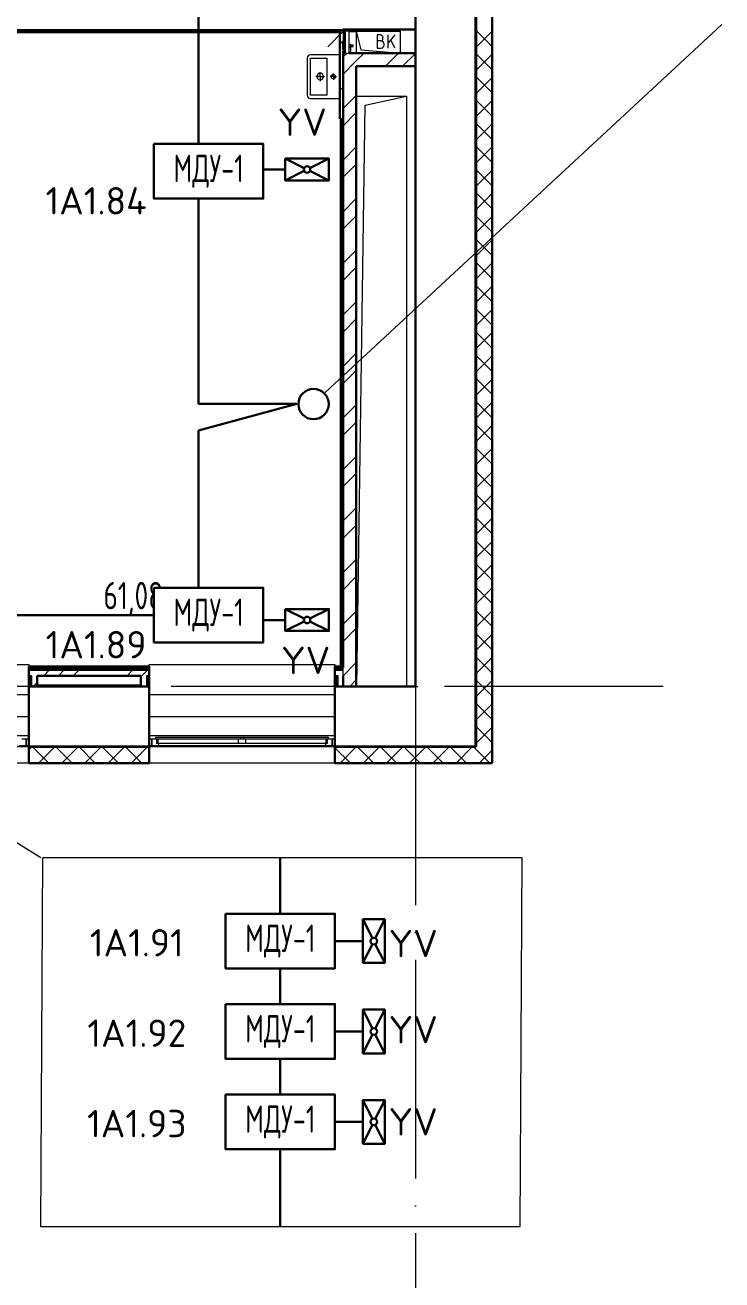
# Model space of a CAD drawing. Header units: millimetres. Extents: x -1073752 to 1436911, y -1379358 to 94781.
# Drawn here: x -993837 to -987464, y -923047 to -911573 of the extents above; entities that cross this region are included whole.
import ezdxf
from ezdxf.enums import TextEntityAlignment as Align

# ---------------------------------------------------------------- set-up
doc = ezdxf.new("R2010")
doc.units = ezdxf.units.MM
doc.set_wipeout_variables(frame=1)
doc.linetypes.add('ADSK_Линия сетки', pattern=[25, 20, -2.5, 0, -2.5])
for name, color, linetype, lineweight in [('_ Окна', 7, 'Continuous', 9), ('RC-Дымоудаление', 1, 'Continuous', 30), ('лс', 5, 'Continuous', 30), ('Марки помещений', 7, 'Continuous', 20), ('Оборудование', 7, 'Continuous', 18), ('Ограждение', 252, 'Continuous', 9), ('Окна', 7, 'Continuous', 9), ('Оси', 252, 'Continuous', 9), ('Перекрытие', 252, 'Continuous', 18), ('Стены внутренние', 7, 'Continuous', 18), ('Стены наружные', 7, 'Continuous', 18), ('Стены штриховка', 7, 'Continuous', 9), ('Узлы', 7, 'Continuous', 18)]:
    doc.layers.add(name, color=color, linetype=linetype, lineweight=lineweight)
doc.layers.add('RC-Позиционные_обозначения', color=7, linetype='Continuous')
doc.layers.add('RC-Таблицы', color=7, linetype='Continuous')
doc.styles.add('GOST Common_3', font='', dxfattribs={"height": 3.5})
doc.styles.add('ISOCPEUR', font='isocpeur.ttf', dxfattribs={"height": 250})
doc.styles.add('RubezhCAD', font='isocpeur.ttf')
doc.styles.get("Standard").update_dxf_attribs({"font": 'arial.ttf'})
doc.styles.get('GOST Common_3').set_extended_font_data('GOST 2.304 type A')

# ---------------------------------------------------------------- blocks, each defined once
blk = doc.blocks.new('1 этаж')
at = {"layer": 'Стены наружные', "lineweight": 9, "true_color": 0x636466}
h = blk.add_hatch(dxfattribs=at)
h.set_pattern_fill('FP_41', color=251, style=0, pattern_type=2)
h.set_pattern_definition([(180, (-32119.82, 96), (-1e-14, -100), [])])
h.paths.add_polyline_path([(-66006, -20704), (-64731, -20704), (-64731, -20694), (-66006, -20694)])
h.paths.add_polyline_path([(2117, -20704), (2694, -20704), (2694, -20694), (1409, -20694), (1409, -20704)])
h.paths.add_polyline_path([(-63031, -20704), (-61881, -20704), (-61881, -20694), (-63031, -20694)])
h.paths.add_polyline_path([(-753, -20704), (-291, -20704), (-291, -20694), (-1391, -20694), (-1391, -20704)])
h.paths.add_polyline_path([(-60181, -20704), (-59051, -20704), (-59051, -20694), (-60181, -20694)])
h.paths.add_polyline_path([(-3623, -20704), (-3091, -20704), (-3091, -20694), (-4166, -20694), (-4166, -20704)])
h.paths.add_polyline_path([(-57351, -20704), (-56241, -20704), (-56241, -20694), (-57351, -20694)])
h.paths.add_polyline_path([(-5866, -20704), (-5866, -20694), (-6961, -20694), (-6961, -20704), (-6493, -20704)])
h.paths.add_polyline_path([(-54541, -20704), (-53451, -20704), (-53451, -20694), (-54541, -20694)])
h.paths.add_polyline_path([(-8661, -20704), (-8661, -20694), (-9766, -20694), (-9766, -20704), (-9363, -20704)])
h.paths.add_polyline_path([(-51751, -20704), (-50621, -20704), (-50621, -20694), (-51751, -20694)])
h.paths.add_polyline_path([(-11516, -20704), (-11466, -20704), (-11466, -20694), (-12546, -20694), (-12546, -20704), (-12234, -20704)])
h.paths.add_polyline_path([(-48921, -20704), (-47801, -20704), (-47801, -20694), (-48921, -20694)])
h.paths.add_polyline_path([(-14246, -20704), (-14246, -20694), (-15321, -20694), (-15321, -20704), (-14386, -20704)])
h.paths.add_polyline_path([(-46101, -20704), (-45031, -20704), (-45031, -20694), (-46101, -20694)])
h.paths.add_polyline_path([(-17256, -20704), (-17021, -20704), (-17021, -20694), (-18121, -20694), (-18121, -20704), (-17974, -20704)])
h.paths.add_polyline_path([(-43331, -20704), (-42231, -20704), (-42231, -20694), (-43331, -20694)])
h.paths.add_polyline_path([(-19821, -20704), (-19821, -20694), (-20921, -20694), (-20921, -20704), (-20127, -20704)])
h.paths.add_polyline_path([(-40531, -20704), (-39401, -20704), (-39401, -20694), (-40531, -20694)])
h.paths.add_polyline_path([(-22621, -20704), (-22621, -20694), (-23701, -20694), (-23701, -20704), (-22997, -20704)])
h.paths.add_polyline_path([(-25867, -20704), (-25401, -20704), (-25401, -20694), (-26501, -20694), (-26501, -20704), (-26499, -20704)])
h.paths.add_polyline_path([(-37701, -20704), (-36591, -20704), (-36591, -20694), (-37701, -20694)])
h.paths.add_polyline_path([(-28203, -20704), (-28201, -20704), (-28201, -20694), (-29241, -20694), (-29240, -20704), (-28378, -20704)])
h.paths.add_polyline_path([(-34891, -20704), (-33781, -20704), (-33781, -20694), (-34891, -20694)])
h.paths.add_polyline_path([(-30941, -20704), (-30941, -20694), (-32081, -20694), (-32080, -20704), (-31091, -20704)])
at = {"color": 251, "lineweight": 18, "true_color": 0x636466}
for p, q in [((1604, -14154), (1646, -14324)), ((1604, -14154), (2004, -14154)), ((1825, -14188), (1795, -14188)), ((1795, -14188), (1795, -14308)), ((1848, -14222), (1848, -14212)), ((1955, -14188), (1895, -14260)), ((1895, -14308), (1895, -14188)), ((2004, -14154), (2004, -14354)), ((1646, -14324), (2004, -14354)), ((1828, -14242), (1795, -14242)), ((1795, -14308), (1832, -14308)), ((1858, -14282), (1858, -14272)), ((1955, -14308), (1919, -14231)), ((1604, -14749), (2062, -14749)), ((1685, -14829), (2062, -14749)), ((2062, -14749), (2062, -20144)), ((1608, -20144), (1685, -14829))]:
    blk.add_line(p, q, dxfattribs=at)
for centre, radius, start, end in [((1825, -14212), 23.3, 0, 90), ((1828, -14222), 20, 270, 0), ((1828, -14272), 30, 0, 90), ((1832, -14282), 26.7, 270, 0)]:
    blk.add_arc(centre, radius, start, end, dxfattribs=at)
at = {"layer": '_ Окна', "color": 251, "lineweight": 18, "true_color": 0x636466}
for p, q in [((-1416, -20626), (-1454, -20626)), ((-1416, -20684), (-1416, -20626)), ((-228, -20626), (-266, -20626)), ((-266, -20626), (-266, -20684)), ((-220, -20667), (-220, -20626)), ((1338, -20626), (1338, -20667)), ((1384, -20626), (1346, -20626)), ((1384, -20684), (1384, -20626)), ((-1475, -20684), (-1416, -20684)), ((-266, -20684), (-206, -20684)), ((-208, -20667), (-220, -20667)), ((-206, -20684), (-202, -20667)), ((1320, -20667), (1325, -20684)), ((1325, -20684), (1384, -20684)), ((1338, -20667), (1326, -20667))]:
    blk.add_line(p, q, dxfattribs=at)
at = {"layer": '_ Окна', "color": 251, "true_color": 0x636466}
for p, q in [((-1391, -20626), (-1416, -20626)), ((-1416, -20626), (-1416, -20684)), ((-266, -20626), (-291, -20626)), ((-266, -20684), (-266, -20626)), ((1409, -20626), (1384, -20626)), ((1384, -20626), (1384, -20684)), ((-1416, -20684), (-1391, -20684)), ((-291, -20684), (-266, -20684)), ((1384, -20684), (1409, -20684))]:
    blk.add_line(p, q, dxfattribs=at)
at = {"layer": 'Оборудование', "color": 251, "true_color": 0x636466}
for p, q in [((1484, -14154), (1343, -14295)), ((1484, -14173), (1484, -14335)), ((1490, -14173), (1484, -14173)), ((1491, -14162), (1491, -14346)), ((1491, -14182), (1492, -14182)), ((1492, -14182), (1491, -14182)), ((1502, -14161), (1492, -14161)), ((1502, -14155), (1502, -14353)), ((1539, -14154), (1503, -14154)), ((1539, -14354), (1539, -14154)), ((1484, -14257), (1482, -14257)), ((1482, -14257), (1482, -14261)), ((1482, -14322), (1482, -14261)), ((1482, -14322), (1482, -14326)), ((1482, -14326), (1484, -14326)), ((1484, -14335), (1490, -14335)), ((1492, -14326), (1491, -14326)), ((1492, -14326), (1491, -14326)), ((1555, -14278), (1539, -14278)), ((1539, -14297), (1555, -14297)), ((1555, -14274), (1550, -14274)), ((1550, -14274), (1550, -14282)), ((1550, -14292), (1550, -14338)), ((1550, -14338), (1555, -14338)), ((1555, -14282), (1555, -14274)), ((1555, -14297), (1555, -14278)), ((1557, -14281), (1555, -14279)), ((1555, -14338), (1555, -14292)), ((1555, -14295), (1557, -14293)), ((1575, -14281), (1557, -14281)), ((1557, -14293), (1557, -14281)), ((1557, -14293), (1575, -14293)), ((1575, -14293), (1575, -14281)), ((1492, -14347), (1502, -14347)), ((1503, -14354), (1539, -14354))]:
    blk.add_line(p, q, dxfattribs=at)
for points, knots in [([(1491, -14171), (1491, -14171), (1491, -14172), (1491, -14172), (1491, -14172), (1491, -14172), (1491, -14172), (1491, -14172), (1490, -14173), (1490, -14173), (1490, -14173), (1490, -14173), (1490, -14173)], [-1, -1, -1, -1, -0.833333, -0.75, -0.666667, -0.583333, -0.5, -0.416667, -0.333333, -0.25, -0.166667, 0, 0, 0, 0]), ([(1492, -14161), (1492, -14161), (1492, -14161), (1492, -14161), (1492, -14161), (1491, -14161), (1491, -14161), (1491, -14161), (1491, -14161), (1491, -14162), (1491, -14162)], [-1, -1, -1, -1, -0.833333, -0.666667, -0.541667, -0.416667, -0.333333, -0.25, -0.166667, 0, 0, 0, 0]), ([(1503, -14154), (1503, -14154), (1503, -14154), (1502, -14154), (1502, -14154), (1502, -14154), (1502, -14154), (1502, -14154), (1502, -14155), (1502, -14155)], [-1, -1, -1, -1, -0.833333, -0.666667, -0.5, -0.333333, -0.25, -0.166667, 0, 0, 0, 0]), ([(1490, -14335), (1490, -14335), (1490, -14335), (1490, -14335), (1490, -14335), (1491, -14335), (1491, -14335), (1491, -14335), (1491, -14335), (1491, -14336), (1491, -14336), (1491, -14336), (1491, -14336)], [0, 0, 0, 0, 0.166667, 0.25, 0.333333, 0.416667, 0.5, 0.583333, 0.666667, 0.75, 0.833333, 1, 1, 1, 1]), ([(1491, -14346), (1491, -14346), (1491, -14346), (1491, -14346), (1491, -14346), (1491, -14346), (1492, -14346), (1492, -14347), (1492, -14347), (1492, -14347), (1492, -14347)], [0, 0, 0, 0, 0.166667, 0.25, 0.333333, 0.416667, 0.541667, 0.666667, 0.833333, 1, 1, 1, 1]), ([(1502, -14353), (1502, -14353), (1502, -14353), (1502, -14353), (1502, -14353), (1502, -14353), (1502, -14354), (1503, -14354), (1503, -14354), (1503, -14354)], [0, 0, 0, 0, 0.166667, 0.25, 0.333333, 0.5, 0.666667, 0.833333, 1, 1, 1, 1])]:
    blk.add_open_spline(points, degree=3, knots=knots, dxfattribs=at)
at = {"layer": 'Ограждение', "color": 251, "true_color": 0x636466}
for p, q in [((-6741, -14164), (1454, -14164)), ((1459, -15229), (1464, -15229)), ((1459, -15229), (1459, -19962)), ((-3091, -19944), (-1391, -19944)), ((-1391, -19944), (-1391, -19962)), ((-291, -19962), (-291, -19944)), ((-291, -19944), (1409, -19944)), ((1409, -19944), (1409, -19962)), ((-3091, -20219), (-1391, -20219)), ((-291, -20219), (1409, -20219)), ((-3091, -20419), (-1391, -20419)), ((-291, -20419), (1409, -20419)), ((-3091, -20594), (-1391, -20594)), ((-291, -20594), (1409, -20594))]:
    blk.add_line(p, q, dxfattribs=at)
at = {"layer": 'Окна', "color": 251, "true_color": 0x636466}
for p, q in [((-228, -20609), (544, -20609)), ((-228, -20626), (-228, -20609)), ((544, -20626), (-228, -20626)), ((-208, -20667), (-208, -20626)), ((524, -20626), (524, -20667)), ((544, -20609), (574, -20609)), ((544, -20609), (544, -20626)), ((574, -20626), (544, -20626)), ((574, -20609), (1346, -20609)), ((574, -20626), (574, -20609)), ((1346, -20626), (574, -20626)), ((594, -20667), (594, -20626)), ((1326, -20626), (1326, -20667)), ((1346, -20609), (1346, -20626)), ((524, -20667), (-208, -20667)), ((-206, -20684), (1325, -20684)), ((594, -20667), (524, -20667)), ((1326, -20667), (594, -20667))]:
    blk.add_line(p, q, dxfattribs=at)
at = {"layer": 'Оси', "color": 251, "linetype": 'ADSK_Линия сетки', "ltscale": 100, "true_color": 0x636466}
for p, q in [((2144, -2644), (2144, -33770)), ((4411, -20144), (-72528, -20144))]:
    blk.add_line(p, q, dxfattribs=at)
at = {"layer": 'Перекрытие', "color": 251, "ltscale": 100, "true_color": 0x636466}
for p, q in [((1604, -14154), (2004, -14154)), ((2004, -14154), (2004, -14354))]:
    blk.add_line(p, q, dxfattribs=at)
at = {"layer": 'Стены внутренние', "color": 251, "lineweight": 30, "true_color": 0x636466}
for p, q in [((2694, -20694), (2694, -13354)), ((2846, -20846), (2846, -13354)), ((2144, -13429), (2144, -14354)), ((1604, -14139), (2144, -14139)), ((2144, -14474), (2144, -20144)), ((-1391, -20144), (-1391, -20694)), ((-366, -20144), (-1316, -20144)), ((-291, -20694), (-291, -20144)), ((1409, -20144), (1409, -20694)), ((2144, -20144), (1604, -20144)), ((-1391, -20694), (-291, -20694)), ((-1391, -20704), (-1391, -20846)), ((-291, -20846), (-291, -20704)), ((1409, -20694), (2694, -20694)), ((1409, -20704), (1409, -20846)), ((-1391, -20846), (-291, -20846)), ((1409, -20846), (2846, -20846))]:
    blk.add_line(p, q, dxfattribs=at)
at = {"layer": 'Стены внутренние', "color": 251, "true_color": 0x636466}
for p, q in [((-4671, -14139), (1484, -14139)), ((-1391, -20694), (-3091, -20694)), ((1409, -20694), (-291, -20694)), ((-1391, -20846), (-3091, -20846)), ((1409, -20846), (-291, -20846))]:
    blk.add_line(p, q, dxfattribs=at)
at = {"layer": 'Стены внутренние', "color": 251, "linetype": 'Continuous', "lineweight": 9, "true_color": 0x636466}
for p, q in [((2844, -14291), (2704, -14151)), ((2704, -14295), (2844, -14155)), ((2844, -14230), (2846, -14230)), ((2844, -14503), (2704, -14363)), ((2704, -14507), (2844, -14367)), ((2844, -14715), (2704, -14575)), ((2704, -14719), (2844, -14579)), ((2844, -14636), (2846, -14636)), ((2844, -14928), (2704, -14788)), ((2704, -14931), (2844, -14791)), ((2844, -15140), (2704, -15000)), ((2704, -15143), (2844, -15003)), ((2844, -14941), (2846, -14941)), ((2846, -15029), (2844, -15033)), ((2846, -15042), (2844, -15038)), ((2844, -15352), (2704, -15212)), ((2704, -15355), (2844, -15215)), ((2844, -15347), (2846, -15347)), ((2844, -15564), (2704, -15424)), ((2704, -15567), (2844, -15427)), ((2844, -15776), (2704, -15636)), ((2704, -15780), (2844, -15640)), ((2844, -15754), (2846, -15754)), ((2844, -15988), (2704, -15848)), ((2704, -15992), (2844, -15852)), ((2844, -16200), (2704, -16060)), ((2844, -16058), (2846, -16058)), ((2704, -16204), (2844, -16064)), ((2844, -16413), (2704, -16273)), ((2704, -16416), (2844, -16276)), ((2844, -16625), (2704, -16485)), ((2704, -16628), (2844, -16488)), ((2844, -16465), (2846, -16465)), ((2844, -16837), (2704, -16697)), ((2704, -16840), (2844, -16700)), ((2844, -17049), (2704, -16909)), ((2704, -17052), (2844, -16912)), ((2844, -16871), (2846, -16871)), ((2844, -17261), (2704, -17121)), ((2704, -17264), (2844, -17124)), ((2844, -17176), (2846, -17176)), ((2844, -17473), (2704, -17333)), ((2704, -17477), (2844, -17337)), ((2844, -17685), (2704, -17545)), ((2704, -17689), (2844, -17549)), ((2844, -17582), (2846, -17582)), ((2844, -17897), (2704, -17757)), ((2704, -17901), (2844, -17761)), ((2844, -18110), (2704, -17970)), ((2704, -18113), (2844, -17973)), ((2844, -17989), (2846, -17989)), ((2846, -18078), (2844, -18081)), ((2846, -18090), (2844, -18086)), ((2844, -18322), (2704, -18182)), ((2704, -18325), (2844, -18185)), ((2844, -18294), (2846, -18294)), ((2844, -18534), (2704, -18394)), ((2704, -18537), (2844, -18397)), ((2844, -18746), (2704, -18606)), ((2704, -18749), (2844, -18609)), ((2846, -18687), (2844, -18690)), ((2846, -18699), (2844, -18696)), ((2844, -18700), (2846, -18700)), ((2844, -18958), (2704, -18818)), ((2704, -18962), (2844, -18822)), ((2844, -19170), (2704, -19030)), ((2704, -19174), (2844, -19034)), ((2844, -19106), (2846, -19106)), ((2844, -19382), (2704, -19242)), ((2704, -19386), (2844, -19246)), ((2844, -19595), (2704, -19455)), ((2704, -19598), (2844, -19458)), ((2844, -19411), (2846, -19411)), ((2846, -19500), (2844, -19503)), ((2844, -19807), (2704, -19667)), ((2704, -19810), (2844, -19670)), ((2844, -19818), (2846, -19818)), ((2844, -20019), (2704, -19879)), ((2704, -20022), (2844, -19882)), ((2844, -20231), (2704, -20091)), ((2704, -20234), (2844, -20094)), ((2844, -20443), (2704, -20303)), ((2704, -20446), (2844, -20306)), ((2844, -20224), (2846, -20224)), ((2844, -20655), (2704, -20515)), ((2704, -20659), (2844, -20519)), ((2844, -20529), (2846, -20529)), ((-1391, -20723), (-1371, -20704)), ((-1210, -20844), (-1350, -20704)), ((-1299, -20844), (-1159, -20704)), ((-998, -20844), (-1138, -20704)), ((-1087, -20844), (-947, -20704)), ((-786, -20844), (-926, -20704)), ((-875, -20844), (-735, -20704)), ((-573, -20844), (-713, -20704)), ((-663, -20844), (-523, -20704)), ((-361, -20844), (-501, -20704)), ((-451, -20844), (-311, -20704)), ((1548, -20844), (1409, -20705)), ((1458, -20844), (1598, -20704)), ((1760, -20844), (1620, -20704)), ((1671, -20844), (1811, -20704)), ((1972, -20844), (1832, -20704)), ((1883, -20844), (2023, -20704)), ((2184, -20844), (2044, -20704)), ((2095, -20844), (2235, -20704)), ((2396, -20844), (2256, -20704)), ((2307, -20844), (2447, -20704)), ((2608, -20844), (2468, -20704)), ((2519, -20844), (2659, -20704)), ((2821, -20844), (2681, -20704)), ((2731, -20844), (2844, -20731)), ((-1332, -20844), (-1333, -20846)), ((-511, -20844), (-512, -20846)), ((-293, -20834), (-291, -20834)), ((1484, -20844), (1483, -20846)), ((1739, -20846), (1738, -20844)), ((2305, -20844), (2304, -20846)), ((2326, -20846), (2324, -20844)), ((2540, -20844), (2538, -20846))]:
    blk.add_line(p, q, dxfattribs=at)
at = {"layer": 'Стены наружные', "color": 251, "linetype": 'Continuous', "lineweight": 9, "true_color": 0x636466}
for p, q in [((2704, -14104), (2694, -14104)), ((-1403, -14159), (-1398, -14154)), ((-1398, -14154), (-1383, -14139)), ((-1332, -14159), (-1327, -14154)), ((-1261, -14159), (-1256, -14154)), ((-1190, -14159), (-1185, -14154)), ((-1120, -14159), (-1115, -14154)), ((-1049, -14159), (-1044, -14154)), ((-978, -14159), (-973, -14154)), ((-973, -14154), (-958, -14139)), ((-908, -14159), (-903, -14154)), ((-837, -14159), (-832, -14154)), ((-766, -14159), (-761, -14154)), ((-695, -14159), (-690, -14154)), ((-625, -14159), (-620, -14154)), ((-554, -14159), (-549, -14154)), ((-549, -14154), (-534, -14139)), ((-483, -14159), (-478, -14154)), ((-413, -14159), (-408, -14154)), ((-342, -14159), (-337, -14154)), ((-271, -14159), (-266, -14154)), ((-200, -14159), (-195, -14154)), ((-130, -14159), (-125, -14154)), ((-125, -14154), (-110, -14139)), ((-59, -14159), (-54, -14154)), ((12, -14159), (17, -14154)), ((82, -14159), (87, -14154)), ((153, -14159), (158, -14154)), ((224, -14159), (229, -14154)), ((294, -14159), (299, -14154)), ((299, -14154), (314, -14139)), ((365, -14159), (370, -14154)), ((436, -14159), (441, -14154)), ((507, -14159), (512, -14154)), ((577, -14159), (582, -14154)), ((648, -14159), (653, -14154)), ((719, -14159), (724, -14154)), ((724, -14154), (739, -14139)), ((789, -14159), (794, -14154)), ((860, -14159), (865, -14154)), ((931, -14159), (936, -14154)), ((1002, -14159), (1007, -14154)), ((1072, -14159), (1077, -14154)), ((1143, -14159), (1148, -14154)), ((1148, -14154), (1163, -14139)), ((1214, -14159), (1219, -14154)), ((1284, -14159), (1289, -14154)), ((1355, -14159), (1360, -14154)), ((1426, -14159), (1431, -14154)), ((2704, -14204), (2694, -14204)), ((1454, -14272), (1484, -14242)), ((2704, -14304), (2694, -14304)), ((1484, -14389), (1520, -14354)), ((1484, -14546), (1604, -14426)), ((1604, -14426), (1677, -14354)), ((1871, -14474), (1991, -14354)), ((2028, -14474), (2144, -14358)), ((2704, -14404), (2694, -14404)), ((2704, -14504), (2694, -14504)), ((1454, -14696), (1484, -14666)), ((2704, -14604), (2694, -14604)), ((1484, -14861), (1604, -14741)), ((2704, -14704), (2694, -14704)), ((1484, -15018), (1604, -14898)), ((2704, -14804), (2694, -14804)), ((2704, -14904), (2694, -14904)), ((1464, -14969), (1469, -14964)), ((1480, -19967), (1480, -14954)), ((2704, -15004), (2694, -15004)), ((1464, -15040), (1469, -15035)), ((1464, -15110), (1469, -15105)), ((2704, -15104), (2694, -15104)), ((1464, -15181), (1469, -15176)), ((1464, -15252), (1469, -15247)), ((1484, -15332), (1604, -15212)), ((2704, -15204), (2694, -15204)), ((1464, -15322), (1469, -15317)), ((1484, -15489), (1604, -15369)), ((2704, -15304), (2694, -15304)), ((1464, -15393), (1469, -15388)), ((1464, -15464), (1469, -15459)), ((2704, -15404), (2694, -15404)), ((1464, -15535), (1469, -15530)), ((1464, -15605), (1469, -15600)), ((2704, -15504), (2694, -15504)), ((1464, -15676), (1469, -15671)), ((1484, -15804), (1604, -15684)), ((2704, -15604), (2694, -15604)), ((2704, -15704), (2694, -15704)), ((1464, -15747), (1469, -15742)), ((1464, -15817), (1469, -15812)), ((2704, -15804), (2694, -15804)), ((1464, -15888), (1469, -15883)), ((1484, -15961), (1604, -15841)), ((2704, -15904), (2694, -15904)), ((1464, -15959), (1469, -15954)), ((1464, -16030), (1469, -16025)), ((2704, -16004), (2694, -16004)), ((1464, -16100), (1469, -16095)), ((1464, -16171), (1469, -16166)), ((1484, -16275), (1604, -16155)), ((2704, -16104), (2694, -16104)), ((1464, -16242), (1469, -16237)), ((2704, -16204), (2694, -16204)), ((1464, -16312), (1469, -16307)), ((1464, -16383), (1469, -16378)), ((1484, -16432), (1604, -16312)), ((2704, -16304), (2694, -16304)), ((2704, -16404), (2694, -16404)), ((1464, -16454), (1469, -16449)), ((1464, -16525), (1469, -16520)), ((2704, -16504), (2694, -16504)), ((1464, -16595), (1469, -16590)), ((1484, -16747), (1604, -16627)), ((2704, -16604), (2694, -16604)), ((1464, -16666), (1469, -16661)), ((1464, -16737), (1469, -16732)), ((2704, -16704), (2694, -16704)), ((1464, -16807), (1469, -16802)), ((1484, -16904), (1604, -16784)), ((2704, -16804), (2694, -16804)), ((1464, -16878), (1469, -16873)), ((1464, -16949), (1469, -16944)), ((2704, -16904), (2694, -16904)), ((1464, -17020), (1469, -17015)), ((1464, -17090), (1469, -17085)), ((2704, -17004), (2694, -17004)), ((1464, -17161), (1469, -17156)), ((1484, -17218), (1604, -17098)), ((2704, -17104), (2694, -17104)), ((2704, -17204), (2694, -17204)), ((1464, -17232), (1469, -17227)), ((1464, -17302), (1469, -17297)), ((1484, -17375), (1604, -17255)), ((2704, -17304), (2694, -17304)), ((1464, -17373), (1469, -17368)), ((1464, -17444), (1469, -17439)), ((2704, -17404), (2694, -17404)), ((1464, -17515), (1469, -17510)), ((2704, -17504), (2694, -17504)), ((1464, -17585), (1469, -17580)), ((1464, -17656), (1469, -17651)), ((1484, -17689), (1604, -17569)), ((2704, -17604), (2694, -17604)), ((1464, -17727), (1469, -17722)), ((1484, -17847), (1604, -17727)), ((2704, -17704), (2694, -17704)), ((1464, -17797), (1469, -17792)), ((1464, -17868), (1469, -17863)), ((2704, -17804), (2694, -17804)), ((1464, -17939), (1469, -17934)), ((1464, -18009), (1469, -18004)), ((2704, -17904), (2694, -17904)), ((2704, -18004), (2694, -18004)), ((1464, -18080), (1469, -18075)), ((1484, -18161), (1604, -18041)), ((2704, -18104), (2694, -18104)), ((1464, -18151), (1469, -18146)), ((1464, -18222), (1469, -18217)), ((1484, -18318), (1604, -18198)), ((2704, -18204), (2694, -18204)), ((1464, -18292), (1469, -18287)), ((2704, -18304), (2694, -18304)), ((1464, -18363), (1469, -18358)), ((1464, -18434), (1469, -18429)), ((2704, -18404), (2694, -18404)), ((1464, -18504), (1469, -18499)), ((1464, -18575), (1469, -18570)), ((1484, -18632), (1604, -18512)), ((2704, -18504), (2694, -18504)), ((1464, -18646), (1469, -18641)), ((1484, -18790), (1604, -18670)), ((2704, -18604), (2694, -18604)), ((1464, -18717), (1469, -18712)), ((1464, -18787), (1469, -18782)), ((2704, -18704), (2694, -18704)), ((2704, -18804), (2694, -18804)), ((1464, -18858), (1469, -18853)), ((1464, -18929), (1469, -18924)), ((2704, -18904), (2694, -18904)), ((1464, -18999), (1469, -18994)), ((1484, -19104), (1604, -18984)), ((2704, -19004), (2694, -19004)), ((1464, -19070), (1469, -19065)), ((1464, -19141), (1469, -19136)), ((1484, -19261), (1604, -19141)), ((2704, -19104), (2694, -19104)), ((1464, -19212), (1469, -19207)), ((2704, -19204), (2694, -19204)), ((1464, -19282), (1469, -19277)), ((1464, -19353), (1469, -19348)), ((2704, -19304), (2694, -19304)), ((1464, -19424), (1469, -19419)), ((1464, -19494), (1469, -19489)), ((1484, -19575), (1604, -19455)), ((2704, -19404), (2694, -19404)), ((2704, -19504), (2694, -19504)), ((1464, -19565), (1469, -19560)), ((1484, -19733), (1604, -19613)), ((2704, -19604), (2694, -19604)), ((1464, -19636), (1469, -19631)), ((1464, -19707), (1469, -19702)), ((2704, -19704), (2694, -19704)), ((1464, -19777), (1469, -19772)), ((1464, -19848), (1469, -19843)), ((2704, -19804), (2694, -19804)), ((-1342, -19967), (-1337, -19962)), ((-1271, -19967), (-1266, -19962)), ((-1200, -19967), (-1195, -19962)), ((-1130, -19967), (-1125, -19962)), ((-1059, -19967), (-1054, -19962)), ((-988, -19967), (-983, -19962)), ((-917, -19967), (-912, -19962)), ((-847, -19967), (-842, -19962)), ((-776, -19967), (-771, -19962)), ((-705, -19967), (-700, -19962)), ((-635, -19967), (-630, -19962)), ((-564, -19967), (-559, -19962)), ((-493, -19967), (-488, -19962)), ((-422, -19967), (-417, -19962)), ((-352, -19967), (-347, -19962)), ((1416, -19967), (1421, -19962)), ((1464, -19919), (1469, -19914)), ((1484, -20047), (1604, -19927)), ((2704, -19904), (2694, -19904)), ((-1391, -20087), (-1378, -20074)), ((-1378, -20074), (-1366, -20062)), ((-1301, -19997), (-1288, -19984)), ((-1288, -19984), (-1276, -19972)), ((-1276, -19972), (-1271, -19967)), ((-1255, -20047), (-1205, -19997)), ((-1120, -20047), (-1070, -19997)), ((-1089, -19997), (-1076, -19984)), ((-1076, -19984), (-1064, -19972)), ((-985, -20047), (-935, -19997)), ((-877, -19997), (-864, -19984)), ((-864, -19984), (-852, -19972)), ((-852, -19972), (-847, -19967)), ((-665, -19997), (-652, -19984)), ((-652, -19984), (-640, -19972)), ((-492, -20047), (-442, -19997)), ((-452, -19997), (-440, -19984)), ((-440, -19984), (-427, -19972)), ((-427, -19972), (-422, -19967)), ((-366, -20056), (-357, -20047)), ((-357, -20047), (-307, -19997)), ((-316, -20072), (-303, -20060)), ((-303, -20060), (-291, -20047)), ((1457, -19997), (1469, -19984)), ((1469, -19984), (1482, -19972)), ((2704, -20004), (2694, -20004)), ((-1352, -20144), (-1316, -20108)), ((-319, -20144), (-316, -20141)), ((1544, -20144), (1604, -20084)), ((2704, -20104), (2694, -20104)), ((2704, -20204), (2694, -20204)), ((2704, -20304), (2694, -20304)), ((2704, -20404), (2694, -20404)), ((2704, -20504), (2694, -20504)), ((2704, -20604), (2694, -20604))]:
    blk.add_line(p, q, dxfattribs=at)
at = {"layer": 'Стены наружные', "color": 251, "lineweight": 30, "true_color": 0x636466}
for p, q in [((-6751, -14159), (1454, -14159)), ((1454, -14159), (1454, -14954)), ((1604, -14139), (1484, -14139)), ((1484, -14173), (1484, -14139)), ((1484, -14154), (1503, -14154)), ((1539, -14154), (1604, -14154)), ((1604, -14154), (1604, -14139)), ((1484, -19972), (1484, -14335)), ((1503, -14354), (1484, -14354)), ((2144, -14354), (1539, -14354)), ((2144, -14474), (2144, -14354)), ((1604, -20144), (1604, -14474)), ((1604, -14474), (2144, -14474)), ((1454, -14954), (1464, -14954)), ((1464, -14954), (1464, -19962)), ((1469, -14954), (1469, -19967)), ((-1391, -19962), (-1391, -20144)), ((-291, -19962), (-1391, -19962)), ((-291, -20144), (-291, -19962)), ((1409, -19962), (1409, -20144)), ((1464, -19962), (1409, -19962)), ((-1316, -20047), (-366, -20047)), ((-1316, -20144), (-1316, -20047)), ((-366, -20047), (-366, -20144)), ((1469, -19967), (1464, -19967)), ((1484, -20047), (1484, -20144)), ((-1391, -20144), (-1316, -20144)), ((-366, -20144), (-291, -20144)), ((1409, -20144), (1604, -20144)), ((-291, -20694), (-1391, -20694)), ((-1391, -20694), (-1391, -20704)), ((-291, -20704), (-291, -20694)), ((2694, -20694), (1409, -20694)), ((1409, -20694), (1409, -20704))]:
    blk.add_line(p, q, dxfattribs=at)
at = {"layer": 'Стены наружные', "color": 251, "true_color": 0x636466}
for p, q in [((1604, -14154), (1604, -14354)), ((-1316, -20129), (-366, -20129)), ((-3091, -20694), (-1391, -20694)), ((-291, -20694), (1409, -20694))]:
    blk.add_line(p, q, dxfattribs=at)
at = {"layer": 'Стены штриховка', "color": 251, "true_color": 0x636466}
for p, q in [((2704, -13354), (2704, -20694)), ((2844, -20846), (2844, -13356)), ((1484, -14154), (-6751, -14154)), ((1454, -14159), (1454, -14154)), ((1484, -14954), (1464, -14954)), ((-291, -19967), (-1391, -19967)), ((-1391, -19972), (-291, -19972)), ((-1391, -19984), (-291, -19984)), ((-1391, -19997), (-291, -19997)), ((-1366, -20047), (-1391, -20047)), ((-1378, -20047), (-1378, -20144)), ((-1366, -20047), (-1366, -20144)), ((-291, -20047), (-316, -20047)), ((-316, -20047), (-316, -20144)), ((-303, -20047), (-303, -20144)), ((1464, -19967), (1409, -19967)), ((1409, -19972), (1484, -19972)), ((1409, -19984), (1484, -19984)), ((1409, -19997), (1484, -19997)), ((1434, -20047), (1409, -20047)), ((1422, -20047), (1422, -20144)), ((1434, -20047), (1434, -20144)), ((1469, -19967), (1484, -19967)), ((1484, -20047), (1484, -19972)), ((-291, -20704), (-1391, -20704)), ((2694, -20704), (1409, -20704)), ((2704, -20694), (2694, -20694)), ((2694, -20694), (2694, -20704)), ((-1389, -20770), (-1391, -20770)), ((-1389, -20770), (-1389, -20844)), ((-1389, -20844), (-293, -20844)), ((-291, -20770), (-293, -20770)), ((-293, -20844), (-293, -20770)), ((1411, -20770), (1409, -20770)), ((1411, -20770), (1411, -20844)), ((1411, -20844), (2846, -20844))]:
    blk.add_line(p, q, dxfattribs=at)
at = {"layer": 'Узлы', "color": 251, "lineweight": 9, "true_color": 0x636466}
for p, q in [((1154, -14399), (1154, -14569)), ((1454, -14369), (1184, -14369)), ((1154, -14569), (1154, -14739)), ((1274, -14569), (1234, -14569)), ((1274, -14569), (1274, -14529)), ((1274, -14569), (1274, -14609)), ((1274, -14569), (1314, -14569)), ((1394, -14569), (1364, -14569)), ((1394, -14569), (1394, -14539)), ((1394, -14569), (1394, -14599)), ((1394, -14569), (1424, -14569)), ((1184, -14769), (1454, -14769))]:
    blk.add_line(p, q, dxfattribs=at)
at = {"layer": 'Узлы', "color": 251, "true_color": 0x636466}
for p, q in [((1184, -14739), (1184, -14399)), ((1184, -14399), (1335, -14399)), ((1335, -14399), (1335, -14739)), ((1335, -14739), (1184, -14739))]:
    blk.add_line(p, q, dxfattribs=at)
for centre, start, end in [((1184, -14399), 90, 180), ((1184, -14739), 180, 270)]:
    blk.add_arc(centre, 30, start, end, dxfattribs=at)
at = {"layer": 'Узлы', "color": 251, "lineweight": 9, "true_color": 0x636466}
for centre, radius, start, end in [((1274, -14569), 30, 90, 180), ((1274, -14569), 30, 180, 270), ((1274, -14569), 30, 0, 90.0077), ((1274, -14569), 30, 270, 0), ((1394, -14569), 20, 90, 180), ((1394, -14569), 20, 180, 270), ((1394, -14569), 20, 0, 90.0116), ((1394, -14569), 20, 270, 0)]:
    blk.add_arc(centre, radius, start, end, dxfattribs=at)
at = {"layer": 'Марки помещений', "color": 251, "true_color": 0x636466, "style": 'GOST Common_3', "width": 0.9}
blk.add_text('%%U61,08', height=250, dxfattribs=at).set_placement((-708, -19439))
blk = doc.blocks.new('A$C122646C6')
at = {"color": 1, "lineweight": 30}
for points in [[(0, 200), (400, 200), (400, 0), (0, 0), (0, 200)], [(0, 200), (173, 113)], [(400, 200), (227, 113)], [(173, 87), (0, 0)], [(227, 87), (400, 0)]]:
    blk.add_lwpolyline(points, dxfattribs=at)
blk.add_circle((200, 100), 30, dxfattribs=at)
blk = doc.blocks.new('RC-UGO-MDU-01')
at = {"layer": 'RC-Дымоудаление'}
blk.add_point((0, 0), dxfattribs=at)
blk.add_attdef('PSTN', text='', height=2.5, dxfattribs=at).set_placement((5.82, 2.37), align=Align.BOTTOM_CENTER)
blk.add_wipeout([(5, 2.5), (5, -2.5), (-5, -2.5), (-5, 2.5)]).dxf.layer = 'RC-Дымоудаление'
blk.add_wipeout([(-5, -2.5), (-5, 2.5), (5, 2.5), (5, -2.5)]).dxf.layer = 'RC-Дымоудаление'
blk.add_lwpolyline([(-5, 2.5), (5, 2.5), (5, -2.5), (-5, -2.5), (-5, 2.5)], close=True, dxfattribs=at)
at = {"layer": 'RC-Дымоудаление', "ltscale": 100, "style": 'ISOCPEUR', "width": 0.7}
blk.add_text('МДУ-1', height=2.5, dxfattribs=at).set_placement((0, 0), align=Align.MIDDLE)

msp = doc.modelspace()

# ---------------------------------------------------------------- linework, layer by layer
at = {"layer": 'лс'}
for p, q in [((-992251.1, -915035), (-992251.1, -904159.5)), ((-992251.1, -916968.3), (-992251.1, -915279.4)), ((-992020.2, -916968.3), (-992251.1, -916968.3))]:
    msp.add_line(p, q, dxfattribs=at)
at = {"layer": 'лс', "color": 0, "lineweight": 20}
for p, q in [((-991091.7, -914933), (-987463.6, -911567.1)), ((-1000702.9, -914841.5), (-993693.4, -919183.6))]:
    msp.add_line(p, q, dxfattribs=at)
at = {"layer": 'лс', "color": 11}
for p, q in [((-991457.9, -912893.9), (-991658.1, -912893.9)), ((-991457.9, -917013), (-991658.1, -917013))]:
    msp.add_line(p, q, dxfattribs=at)
at = {"layer": 'лс', "color": 5}
for p, q in [((-991351.7, -915035), (-992251.1, -915035)), ((-991351.7, -915035), (-992251.1, -915279.4)), ((-992657.7, -916968.3), (-999424, -916968.3))]:
    msp.add_line(p, q, dxfattribs=at)
at = {"layer": 'лс', "color": 0, "lineweight": 20}
msp.add_lwpolyline([(-993674.2, -919183.6), (-989292.6, -919183.6), (-989311.9, -922561.8), (-993693.4, -922561.8)], close=True, dxfattribs=at)
at = {"layer": 'лс'}
msp.add_lwpolyline([(-991502.7, -922561.8), (-991502.7, -919183.6)], dxfattribs=at)
at = {"layer": 'лс', "color": 11}
for points in [[(-990746.5, -919949), (-991002.9, -919949)], [(-990746.5, -920775.6), (-991002.9, -920775.6)], [(-990746.5, -921602.2), (-991002.9, -921602.2)]]:
    msp.add_lwpolyline(points, dxfattribs=at)
at = {"layer": 'лс'}
msp.add_circle((-991198.4, -915038.6), 138.6, dxfattribs=at)

# ---------------------------------------------------------------- block references
for name, p in [('1 этаж', (-992411.4, -897475.7)), ('A$C122646C6', (-991457.9, -912993.9)), ('A$C122646C6', (-991457.9, -917113))]:
    msp.add_blockref(name, p)
at = {"rotation": 90}
for p in [(-990546.5, -920149), (-990546.5, -920975.6), (-990546.5, -921802.2)]:
    msp.add_blockref('A$C122646C6', p, dxfattribs=at)

# ---------------------------------------------------------------- texts
at = {"layer": 'RC-Таблицы', "linetype": 'Continuous', "lineweight": 40, "char_height": 250, "width": 2400, "attachment_point": 5, "style": 'RubezhCAD'}
for insert in [(-991302, -912461), (-991270.7, -917381.8), (-990287.1, -919971.2), (-990287.1, -920759.2), (-990287.1, -921601.4)]:
    msp.add_mtext('YV', dxfattribs=dict(at, insert=insert))

# ---------------------------------------------------------------- next in the draw order: block references
at = {"layer": 'RC-Дымоудаление', "color": 4, "linetype": 'Continuous', "lineweight": 40, "ltscale": 15}
ref = msp.add_blockref('RC-UGO-MDU-01', (-992157.9, -912909.5), dxfattribs=dict(at, xscale=100, yscale=100, zscale=100))
ref.add_attrib('PSTN', '1А1.84', dxfattribs={"layer": 'RC-Позиционные_обозначения', "height": 250, "style": 'RubezhCAD'}).set_placement((-993187.1, -913380.1), align=Align.BOTTOM_CENTER)
ref = msp.add_blockref('RC-UGO-MDU-01', (-992157.9, -916968.3), dxfattribs=dict(at, xscale=100, yscale=100, zscale=100))
ref.add_attrib('PSTN', '1А1.89', dxfattribs={"layer": 'RC-Позиционные_обозначения', "height": 250, "style": 'RubezhCAD'}).set_placement((-993187.1, -917438.9), align=Align.BOTTOM_CENTER)
ref = msp.add_blockref('RC-UGO-MDU-01', (-991502.7, -919949), dxfattribs=dict(at, xscale=100, yscale=100, zscale=100))
ref.add_attrib('PSTN', '1А1.91', dxfattribs={"layer": 'RC-Позиционные_обозначения', "height": 250, "style": 'RubezhCAD'}).set_placement((-992814.9, -920164.4), align=Align.BOTTOM_CENTER)
ref = msp.add_blockref('RC-UGO-MDU-01', (-991502.7, -920775.6), dxfattribs=dict(at, xscale=100, yscale=100, zscale=100))
ref.add_attrib('PSTN', '1А1.92', dxfattribs={"layer": 'RC-Позиционные_обозначения', "height": 250, "style": 'RubezhCAD'}).set_placement((-992814.9, -920991), align=Align.BOTTOM_CENTER)
ref = msp.add_blockref('RC-UGO-MDU-01', (-991502.7, -921602.2), dxfattribs=dict(at, xscale=100, yscale=100, zscale=100))
ref.add_attrib('PSTN', '1А1.93', dxfattribs={"layer": 'RC-Позиционные_обозначения', "height": 250, "style": 'RubezhCAD'}).set_placement((-992814.9, -921817.6), align=Align.BOTTOM_CENTER)

doc.saveas('drawing.dxf')
